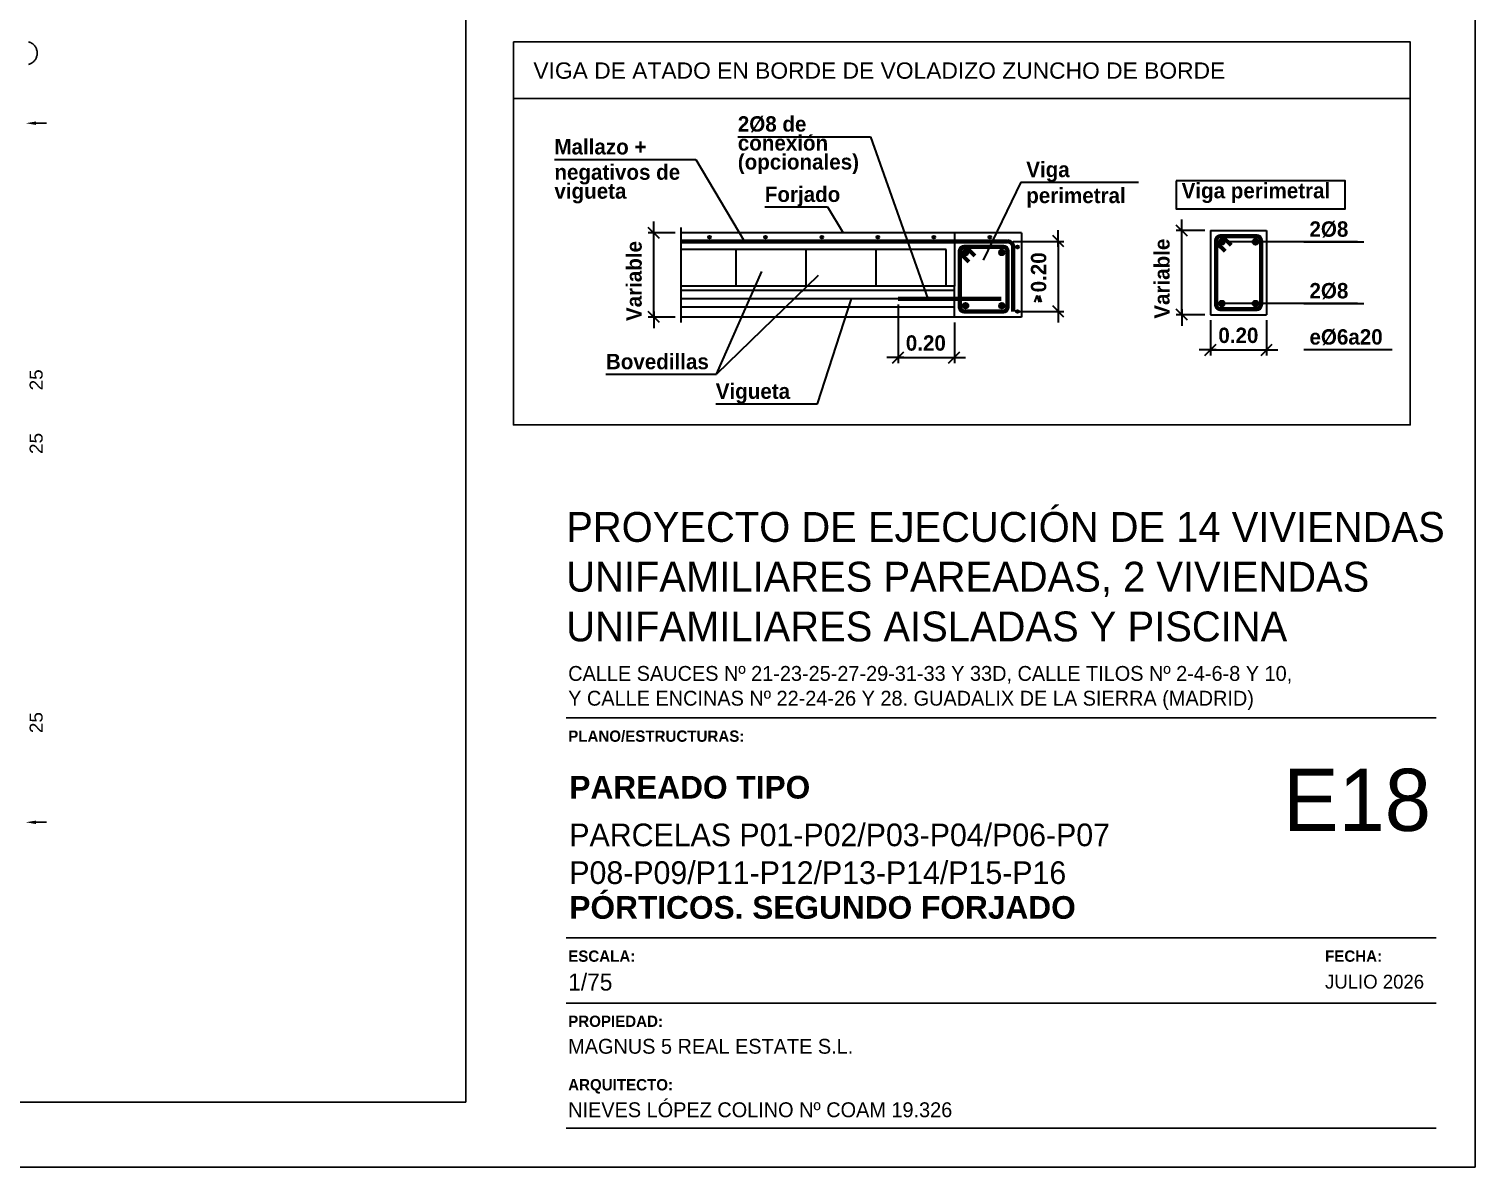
# Model space of a CAD drawing. Extents: x 2455 to 9764, y -806 to 181.
# Drawn here: x 5044.52 to 5055.66, y -409.26 to -400.49 of the extents above; entities that cross this region are included whole.
import ezdxf
from ezdxf.enums import TextEntityAlignment as Align

# ---------------------------------------------------------------- set-up
doc = ezdxf.new("R2010")
doc.units = 0
doc.header["$LTSCALE"] = 0.2
doc.header["$MEASUREMENT"] = 0
doc.layers.get('0').update_dxf_attribs({"linetype": 'CONTINUOUS'})
doc.layers.add('0-CYPE2', color=4, linetype='CONTINUOUS', lineweight=35)
doc.layers.add('0_CYPE4', color=6, linetype='CONTINUOUS', lineweight=70)
doc.layers.add('01_cartela', color=6, linetype='CONTINUOUS', plot=False)
for name, color, linetype in [('01_cotas', 4, 'CONTINUOUS'), ('01_parcela', 7, 'CONTINUOUS'), ('01_texto cartela', 4, 'CONTINUOUS'), ('07-TEXTOS', 7, 'CONTINUOUS'), ('ALZ_REF_REF_REFERENCIA', 3, 'CONTINUOUS'), ('CYPECABECERA', 2, 'CONTINUOUS'), ('UNI_CORTANTES', 3, 'CONTINUOUS')]:
    doc.layers.add(name, color=color, linetype=linetype)
doc.styles.add('BERNARDO', font='GOTHICB.TTF')
doc.styles.add('Century Gothic', font='', dxfattribs={"height": 2})
doc.styles.add('Century Gothic_3', font='', dxfattribs={"height": 4.5})
doc.styles.add('Century Gothic_5', font='', dxfattribs={"height": 2.5})
doc.styles.add('Century Gothic_6', font='', dxfattribs={"height": 11})
doc.styles.add('CYPETXT_0.15', font='arial.ttf', dxfattribs={"height": 0.1})
doc.styles.add('Estilo1', font='swissel.ttf')
doc.styles.add('NIEVES3', font='swisseb.ttf')
doc.styles.add('ROMANS', font='romans')
doc.styles.get('Century Gothic').set_extended_font_data('Century Gothic')
doc.styles.get('Century Gothic_3').set_extended_font_data('Century Gothic')
doc.styles.get('Century Gothic_5').set_extended_font_data('Century Gothic')
doc.styles.get('Century Gothic_6').set_extended_font_data('Century Gothic')
doc.dimstyles.new('DECIMAL-50', dxfattribs={"dimtxt": 0.08, "dimasz": 0.15, "dimexe": 0.05, "dimexo": 0.05, "dimgap": 0.09, "dimtad": 0, "dimzin": 0, "dimdsep": 46, "dimtxsty": 'ROMANS', "dimblk": 'DOTSMALL', "dimcen": 0.09, "dimclrt": 7, "dimadec": 0, "dimazin": 0, "dimtfac": 1.38, "dimtix": 1, "dimtofl": 0, "dimtmove": 2, "dimatfit": 3, "dimldrblk": 'OBLIQUE', "dimfxl": 1, "dimtolj": 1, "dimtzin": 0, "dimarcsym": 0})

# ---------------------------------------------------------------- blocks, each defined once
blk = doc.blocks.new('*D60')
at = {"layer": '01_cotas', "color": 0, "lineweight": -2, "transparency": 16777216}
for p, q in [((5043.688, -401.221), (5043.608, -401.221)), ((5044.573, -401.221), (5044.653, -401.221))]:
    blk.add_line(p, q, dxfattribs=at)
at = {"layer": '01_cotas', "color": 0, "transparency": 16777216}
for points in [[(5043.688, -401.207), (5043.688, -401.234), (5043.768, -401.221)], [(5044.573, -401.207), (5044.573, -401.234), (5044.493, -401.221)]]:
    blk.add_solid(points, dxfattribs=at)
at = {"layer": '01_cotas', "color": 5, "transparency": 16777216, "insert": (5044.131, -401.221), "char_height": 0.1, "attachment_point": 5, "style": 'Estilo1'}
blk.add_mtext('\\A1;0.725', dxfattribs=at)
blk = doc.blocks.new('*D73')
at = {"layer": '01_cotas', "color": 0, "lineweight": -2, "transparency": 16777216}
for p, q in [((5043.932, -406.607), (5043.852, -406.607)), ((5044.573, -406.607), (5044.653, -406.607))]:
    blk.add_line(p, q, dxfattribs=at)
at = {"layer": '01_cotas', "color": 0, "transparency": 16777216}
for points in [[(5043.932, -406.594), (5043.932, -406.621), (5044.012, -406.607)], [(5044.573, -406.594), (5044.573, -406.621), (5044.493, -406.607)]]:
    blk.add_solid(points, dxfattribs=at)
at = {"layer": '01_cotas', "color": 5, "transparency": 16777216, "insert": (5044.253, -406.607), "char_height": 0.1, "attachment_point": 5, "style": 'Estilo1'}
blk.add_mtext('\\A1;48', dxfattribs=at)

msp = doc.modelspace()

# ---------------------------------------------------------------- hatches: boundary and pattern name
at = {"layer": '0-CYPE2'}
h = msp.add_hatch(color=256, dxfattribs=at)
edge = h.paths.add_edge_path()
edge.add_arc((5049.761, -402.098), 0.0108, 0, 360)
h = msp.add_hatch(color=256, dxfattribs=at)
edge = h.paths.add_edge_path()
edge.add_arc((5050.193, -402.098), 0.0108, 0, 360)
h = msp.add_hatch(color=256, dxfattribs=at)
edge = h.paths.add_edge_path()
edge.add_arc((5050.625, -402.098), 0.0108, 0, 360)
h = msp.add_hatch(color=256, dxfattribs=at)
edge = h.paths.add_edge_path()
edge.add_arc((5051.057, -402.098), 0.0108, 0, 360)
h = msp.add_hatch(color=256, dxfattribs=at)
edge = h.paths.add_edge_path()
edge.add_arc((5051.489, -402.098), 0.0108, 0, 360)
h = msp.add_hatch(color=256, dxfattribs=at)
edge = h.paths.add_edge_path()
edge.add_arc((5051.733, -402.217), 0.0216, 0, 360)
h = msp.add_hatch(color=256, dxfattribs=at)
edge = h.paths.add_edge_path()
edge.add_arc((5051.921, -402.098), 0.0108, 0, 360)
h = msp.add_hatch(color=256, dxfattribs=at)
edge = h.paths.add_edge_path()
edge.add_arc((5052.014, -402.217), 0.0216, 0, 360)
h = msp.add_hatch(color=256, dxfattribs=at)
edge = h.paths.add_edge_path()
edge.add_arc((5052.133, -402.174), 0.0108, 0, 360)
h = msp.add_hatch(color=256, dxfattribs=at)
edge = h.paths.add_edge_path()
edge.add_arc((5053.707, -402.135), 0.0216, 0, 360)
h = msp.add_hatch(color=256, dxfattribs=at)
edge = h.paths.add_edge_path()
edge.add_arc((5053.966, -402.135), 0.0216, 0, 360)
h = msp.add_hatch(color=256, dxfattribs=at)
edge = h.paths.add_edge_path()
edge.add_arc((5051.733, -402.627), 0.0216, 0, 360)
h = msp.add_hatch(color=256, dxfattribs=at)
edge = h.paths.add_edge_path()
edge.add_arc((5052.014, -402.627), 0.0216, 0, 360)
h = msp.add_hatch(color=256, dxfattribs=at)
edge = h.paths.add_edge_path()
edge.add_arc((5053.707, -402.61), 0.0216, 0, 360)
h = msp.add_hatch(color=256, dxfattribs=at)
edge = h.paths.add_edge_path()
edge.add_arc((5053.966, -402.61), 0.0216, 0, 360)
h = msp.add_hatch(color=256, dxfattribs=at)
edge = h.paths.add_edge_path()
edge.add_arc((5052.133, -402.671), 0.0108, 0, 360)

# ---------------------------------------------------------------- linework, layer by layer
for p, q in [((5049.979, -401.325), (5051.002, -401.325)), ((5051.002, -401.325), (5051.443, -402.573)), ((5048.566, -401.5), (5049.655, -401.5)), ((5049.655, -401.5), (5050.031, -402.131)), ((5052.158, -401.675), (5051.868, -402.276)), ((5052.158, -401.675), (5053.067, -401.675)), ((5050.187, -401.866), (5050.671, -401.866)), ((5050.671, -401.866), (5050.79, -402.066)), ((5053.399, -402.091), (5053.399, -401.962)), ((5049.375, -402.109), (5049.289, -402.023)), ((5049.495, -402.066), (5049.289, -402.066)), ((5049.332, -402.109), (5049.332, -401.979)), ((5049.332, -402.714), (5049.332, -402.066)), ((5049.539, -402.023), (5049.539, -402.757)), ((5052.165, -402.066), (5049.539, -402.066)), ((5051.647, -402.066), (5051.647, -402.476)), ((5052.165, -402.066), (5052.165, -402.714)), ((5052.448, -402.174), (5052.448, -402.044)), ((5053.442, -402.091), (5053.356, -402.005)), ((5053.578, -402.048), (5053.356, -402.048)), ((5053.399, -402.696), (5053.399, -402.048)), ((5053.621, -402.048), (5054.053, -402.048)), ((5053.621, -402.048), (5053.621, -402.696)), ((5054.053, -402.048), (5054.053, -402.696)), ((5051.585, -402.195), (5049.539, -402.195)), ((5049.965, -402.476), (5049.965, -402.195)), ((5050.505, -402.476), (5050.505, -402.195)), ((5051.045, -402.476), (5051.045, -402.195)), ((5051.585, -402.476), (5051.585, -402.195)), ((5052.1, -402.131), (5052.491, -402.131)), ((5052.491, -402.174), (5052.405, -402.087)), ((5052.448, -402.131), (5052.448, -402.671)), ((5054.754, -402.135), (5053.707, -402.135)), ((5054.34, -402.135), (5054.803, -402.135)), ((5049.814, -403.155), (5050.164, -402.364)), ((5050.597, -402.394), (5049.814, -403.155)), ((5051.647, -402.476), (5049.539, -402.476)), ((5051.647, -402.509), (5049.539, -402.509)), ((5051.647, -402.714), (5051.647, -402.476)), ((5051.647, -402.573), (5049.539, -402.573)), ((5051.647, -402.638), (5049.539, -402.638)), ((5050.592, -403.383), (5050.854, -402.573)), ((5051.215, -402.617), (5051.215, -403.07)), ((5052.267, -402.599), (5052.285, -402.549)), ((5052.302, -402.599), (5052.285, -402.549)), ((5052.319, -402.599), (5052.302, -402.549)), ((5052.491, -402.714), (5052.405, -402.627)), ((5052.448, -402.627), (5052.448, -402.757)), ((5054.754, -402.61), (5053.707, -402.61)), ((5054.34, -402.61), (5054.803, -402.61)), ((5049.375, -402.757), (5049.289, -402.671)), ((5049.495, -402.714), (5049.289, -402.714)), ((5049.332, -402.671), (5049.332, -402.8)), ((5052.165, -402.714), (5049.539, -402.714)), ((5052.143, -402.671), (5052.491, -402.671)), ((5053.442, -402.739), (5053.356, -402.653)), ((5053.578, -402.696), (5053.356, -402.696)), ((5053.399, -402.653), (5053.399, -402.782)), ((5053.621, -402.696), (5054.053, -402.696)), ((5053.621, -402.739), (5053.621, -403.011)), ((5054.053, -402.739), (5054.053, -403.011)), ((5051.647, -402.757), (5051.647, -403.07)), ((5053.664, -402.967), (5053.534, -402.967)), ((5053.578, -403.011), (5053.664, -402.924)), ((5053.621, -402.967), (5054.053, -402.967)), ((5054.01, -403.011), (5054.096, -402.924)), ((5054.01, -402.967), (5054.139, -402.967)), ((5054.34, -402.965), (5055.021, -402.965)), ((5051.258, -403.026), (5051.128, -403.026)), ((5051.171, -403.07), (5051.258, -402.983)), ((5051.215, -403.026), (5051.647, -403.026)), ((5051.603, -403.07), (5051.69, -402.983)), ((5051.603, -403.026), (5051.733, -403.026)), ((5048.963, -403.155), (5049.814, -403.155)), ((5049.809, -403.383), (5050.592, -403.383))]:
    msp.add_line(p, q, dxfattribs=at)
msp.add_lwpolyline([(5053.355, -401.665), (5053.355, -401.881), (5054.657, -401.881), (5054.657, -401.665), (5053.355, -401.665)], close=True, dxfattribs=at)
for centre, radius in [((5049.761, -402.098), 0.0108), ((5050.193, -402.098), 0.0108), ((5050.625, -402.098), 0.0108), ((5051.057, -402.098), 0.0108), ((5051.489, -402.098), 0.0108), ((5051.733, -402.217), 0.0216), ((5051.921, -402.098), 0.0108), ((5052.014, -402.217), 0.0216), ((5052.133, -402.174), 0.0108), ((5053.707, -402.135), 0.0216), ((5053.966, -402.135), 0.0216), ((5051.733, -402.627), 0.0216), ((5052.014, -402.627), 0.0216), ((5053.707, -402.61), 0.0216), ((5053.966, -402.61), 0.0216), ((5052.133, -402.671), 0.0108)]:
    msp.add_circle(centre, radius, dxfattribs=at)
at = {"layer": '01_cartela', "color": 3}
msp.add_lwpolyline([(5025.021, -387.729), (5025.021, -409.264), (5055.659, -409.264), (5055.659, -387.729)], close=True, dxfattribs=at)
at = {"layer": '01_parcela', "color": 7, "ltscale": 2.5}
for q in [(5047.884, -388.229), (5025.521, -408.764)]:
    msp.add_line((5047.884, -408.764), q, dxfattribs=at)
at = {"layer": '01_texto cartela', "color": 5}
for p, q in [((5048.657, -405.803), (5055.359, -405.803)), ((5048.657, -407.497), (5055.359, -407.497)), ((5048.657, -408), (5055.359, -408)), ((5048.657, -408.964), (5055.359, -408.964))]:
    msp.add_line(p, q, dxfattribs=at)
at = {"layer": '0_CYPE4'}
for p, q in [((5052.057, -402.131), (5049.539, -402.131)), ((5052.025, -402.174), (5051.722, -402.174)), ((5051.745, -402.183), (5051.805, -402.243)), ((5052.1, -402.671), (5052.1, -402.174)), ((5053.664, -402.62), (5053.664, -402.124)), ((5053.673, -402.147), (5053.733, -402.206)), ((5053.696, -402.091), (5053.977, -402.091)), ((5053.719, -402.101), (5053.779, -402.16)), ((5054.01, -402.124), (5054.01, -402.62)), ((5051.69, -402.638), (5051.69, -402.206)), ((5051.699, -402.229), (5051.759, -402.289)), ((5052.057, -402.638), (5052.057, -402.206)), ((5051.215, -402.573), (5052.007, -402.573)), ((5051.722, -402.671), (5052.025, -402.671)), ((5053.977, -402.653), (5053.696, -402.653))]:
    msp.add_line(p, q, dxfattribs=at)
for centre, radius, start, end in [((5051.722, -402.206), 0.0324, 90, 180), ((5051.722, -402.206), 0.0324, 45, 90), ((5052.025, -402.206), 0.0324, 0, 90), ((5052.057, -402.174), 0.0432, 0, 90), ((5053.696, -402.124), 0.0324, 90, 180), ((5053.696, -402.124), 0.0324, 180, 225), ((5053.696, -402.124), 0.0324, 45, 90), ((5053.977, -402.124), 0.0324, 0, 90), ((5051.722, -402.206), 0.0324, 180, 225), ((5051.722, -402.638), 0.0324, 180, 270), ((5052.025, -402.638), 0.0324, 270, 360), ((5053.696, -402.62), 0.0324, 180, 270), ((5053.977, -402.62), 0.0324, 270, 360)]:
    msp.add_arc(centre, radius, start, end, dxfattribs=at)
at = {"layer": 'ALZ_REF_REF_REFERENCIA'}
msp.add_lwpolyline([(5044.515, -400.594), (5044.521, -400.596), (5044.526, -400.598), (5044.532, -400.6), (5044.537, -400.603), (5044.542, -400.607), (5044.547, -400.61), (5044.552, -400.614), (5044.556, -400.618), (5044.56, -400.623), (5044.564, -400.627), (5044.567, -400.632), (5044.57, -400.638), (5044.573, -400.643), (5044.575, -400.648), (5044.577, -400.654), (5044.579, -400.66), (5044.58, -400.666), (5044.581, -400.672), (5044.581, -400.678), (5044.581, -400.684), (5044.581, -400.69), (5044.58, -400.696), (5044.579, -400.702), (5044.577, -400.707), (5044.575, -400.713), (5044.573, -400.719), (5044.57, -400.724), (5044.567, -400.729), (5044.564, -400.734), (5044.56, -400.739), (5044.556, -400.743), (5044.552, -400.748), (5044.547, -400.751), (5044.542, -400.755), (5044.537, -400.758), (5044.532, -400.761), (5044.526, -400.764), (5044.521, -400.766), (5044.515, -400.768)], dxfattribs=at)
at = {"layer": 'CYPECABECERA', "color": 7, "linetype": 'Continuous'}
msp.add_line((5048.25, -401.031), (5055.159, -401.031), dxfattribs=at)
msp.add_lwpolyline([(5048.25, -400.594), (5055.159, -400.594), (5055.159, -403.546), (5048.25, -403.546)], close=True, dxfattribs=at)

# ---------------------------------------------------------------- texts
at = {"color": 7, "linetype": 'Continuous', "style": 'Estilo1'}
msp.add_text('VIGA DE ATADO EN BORDE DE VOLADIZO ZUNCHO DE BORDE', height=0.12578, dxfattribs=at).set_placement((5048.404, -400.878))
at = {"layer": '01_texto cartela', "color": 5}
for s, insert, char_height, width, attachment_point, style in [('\\PPROYECTO DE EJECUCIÓN DE 14 VIVIENDAS UNIFAMILIARES PAREADAS, 2 VIVIENDAS UNIFAMILIARES AISLADAS Y PISCINA', (5048.657, -403.833), 0.23, 6.82217, 1, 'Century Gothic_3'), ('CALLE SAUCES Nº 21-23-25-27-29-31-33 Y 33D, CALLE TILOS Nº 2-4-6-8 Y 10, \\PY CALLE ENCINAS Nº 22-24-26 Y 28. GUADALIX DE LA SIERRA (MADRID)', (5048.672, -405.403), 0.11455, 9.24681, 1, 'Century Gothic'), ('{\\fCentury Gothic|b1|i0|c0|p34;PLANO/ESTRUCTURAS: }', (5048.672, -405.9), 0.08701, 2.11715, 1, 'Century Gothic'), ('\\pt2.3273;\\PPARCELAS P01-P02/P03-P04/P06-P07\\PP08-P09/P11-P12/P13-P14/P15-P16 ', (5048.681, -407.085), 0.17455, 7.00908, 7, 'Century Gothic_5'), ('\\pt2.3273;PÓRTICOS. SEGUNDO FORJADO', (5048.681, -407.353), 0.17455, 7.00908, 7, 'NIEVES3'), ('{\\fCentury Gothic|b1|i0|c0|p34;ESCALA: }', (5048.672, -407.595), 0.08701, 2.11715, 1, 'Century Gothic'), ('{\\fCentury Gothic|b1|i0|c0|p34;FECHA: }', (5054.503, -407.595), 0.08701, 2.11715, 1, 'Century Gothic'), ('1/75', (5048.672, -407.773), 0.1309, 2.11715, 1, 'Century Gothic'), ('JULIO 2026', (5054.503, -407.782), 0.1069, 3.50438, 1, 'Century Gothic'), ('{\\fCentury Gothic|b1|i0|c0|p34;PROPIEDAD:}', (5048.672, -408.097), 0.08701, 0.83709, 1, 'Century Gothic'), ('MAGNUS 5 REAL ESTATE S.L.', (5048.672, -408.276), 0.11455, 4.88231, 1, 'Century Gothic'), ('{\\fCentury Gothic|b1|i0|c0|p34;ARQUITECTO:}', (5048.672, -408.586), 0.08701, 0.83709, 1, 'Century Gothic'), ('NIEVES LÓPEZ COLINO Nº COAM 19.326', (5048.672, -408.765), 0.11455, 3.65153, 1, 'Century Gothic')]:
    msp.add_mtext(s, dxfattribs=dict(at, insert=insert, char_height=char_height, width=width, attachment_point=attachment_point, style=style))
at = {"layer": '01_texto cartela', "color": 1}
for s, insert, char_height, width, attachment_point, style in [('E18', (5055.319, -406.195), 0.4786, 1.04985, 3, 'Century Gothic_6'), ('\\pt2.3273;PAREADO TIPO ', (5048.681, -406.427), 0.17455, 7.00908, 7, 'NIEVES3')]:
    msp.add_mtext(s, dxfattribs=dict(at, insert=insert, char_height=char_height, width=width, attachment_point=attachment_point, style=style))
at = {"layer": '07-TEXTOS', "color": 5, "style": 'BERNARDO'}
for s, height, p in [('2%%c8 de ', 0.1185, (5049.979, -401.321)), ('conexión ', 0.1185, (5049.979, -401.467)), ('Mallazo + ', 0.1185, (5048.566, -401.497)), ('(opcionales)', 0.11851, (5049.979, -401.613)), ('Viga ', 0.1185, (5052.201, -401.672)), ('negativos de', 0.11851, (5048.566, -401.692)), ('vigueta', 0.1185, (5048.566, -401.838)), ('Forjado', 0.1185, (5050.187, -401.863)), ('perimetral', 0.1185, (5052.201, -401.872)), ('Viga perimetral', 0.11851, (5053.398, -401.835)), ('2%%c8', 0.1185, (5054.383, -402.131)), ('2%%c8', 0.1185, (5054.383, -402.606)), ('0.20', 0.1185, (5051.273, -403.009)), ('0.20', 0.1185, (5053.681, -402.95)), ('e%%c6a20', 0.1185, (5054.383, -402.962)), ('Bovedillas', 0.1185, (5048.963, -403.152)), ('Vigueta', 0.1185, (5049.809, -403.38))]:
    msp.add_text(s, height=height, dxfattribs=at).set_placement(p, align=Align.BOTTOM_LEFT)
for s, p in [('Variable', (5049.274, -402.745)), ('Variable', (5053.341, -402.727)), ('0.20', (5052.391, -402.524))]:
    msp.add_text(s, height=0.1185, rotation=90, dxfattribs=at).set_placement(p, align=Align.BOTTOM_LEFT)
at = {"layer": 'UNI_CORTANTES', "color": 4, "style": 'CYPETXT_0.15', "width": 1.042546}
for p, p2 in [((5044.623, -403.279), (5044.623, -403.117)), ((5044.623, -403.769), (5044.623, -403.607)), ((5044.623, -405.92), (5044.623, -405.758))]:
    msp.add_text('25', height=0.1, rotation=90, dxfattribs=at).set_placement(p, p2, align=Align.FIT)

# ---------------------------------------------------------------- dimensions: what is measured, and where the dimension line sits
at = {"layer": '01_cotas', "color": 2}
for p1, p2, text, picture, middle in [((5044.493, -401.221), (5043.768, -401.221), '0.725', '*D60', (5044.131, -401.221)), ((5044.012, -406.607), (5044.493, -406.607), '48', '*D73', (5044.253, -406.607))]:
    dim = msp.add_aligned_dim(p1=p1, p2=p2, distance=0, text=text, dimstyle='DECIMAL-50', override={"dimtxt": 0.1, "dimasz": 0.08, "dimtxsty": 'Estilo1', "dimsah": 1, "dimclrt": 5, "dimfxl": 0.09, "dimarcsym": 2}, dxfattribs=at)
    dim.commit()
    dim.dimension.update_dxf_attribs({"geometry": picture, "text_midpoint": middle})

doc.saveas('drawing.dxf')
